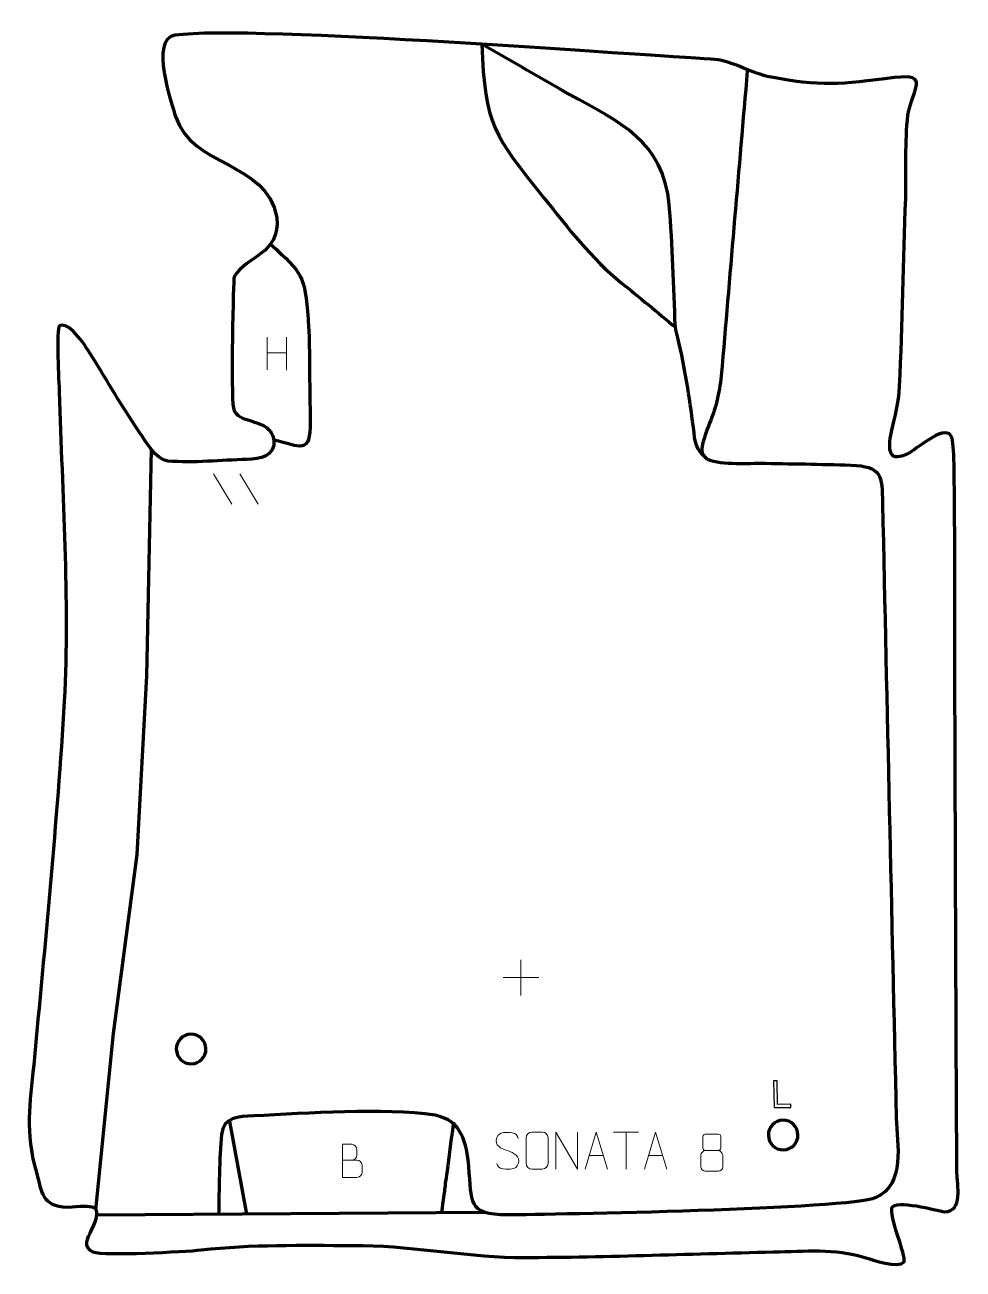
# Model space of a CAD drawing. Header units: millimetres. Extents: x -590 to 43, y -33 to 808.
import ezdxf

# ---------------------------------------------------------------- set-up
doc = ezdxf.new("R2010")
doc.units = ezdxf.units.MM
doc.header["$MEASUREMENT"] = 0
doc.layers.add('layer 2', color=7, linetype='Continuous')
doc.layers.add('layer 3', color=7, linetype='Continuous')

msp = doc.modelspace()

# ---------------------------------------------------------------- linework, layer by layer
at = {"layer": 'layer 2', "color": 142, "lineweight": 158}
for points, knots in [([(-150.8317, 603.432), (-152.1692, 630.9393), (-152.562, 658.5276), (-154.9846, 685.9641), (-154.9846, 685.9641), (-158.8728, 729.1565), (-188.4548, 741.8612), (-222.2868, 760.5261), (-222.2868, 760.5261), (-224.552, 761.7759), (-226.7975, 763.0407), (-229.0431, 764.3251), (-229.0431, 764.3251), (-245.7611, 773.948), (-262.4752, 783.578), (-279.1826, 793.2192), (-279.1826, 793.2192), (-279.9557, 793.6654), (-280.729, 794.1116), (-281.5021, 794.5578)], [0, 0, 0, 0, 0.16666667, 0.16666667, 0.16666667, 0.16666667, 0.33333333, 0.33333333, 0.33333333, 0.33333333, 0.5, 0.5, 0.5, 0.5, 0.66666667, 0.66666667, 0.66666667, 0.66666667, 1, 1, 1, 1]), ([(-281.5021, 794.5578), (-279.2193, 739.1174), (-273.7871, 733.6535), (-239.4979, 690.7078), (-239.4979, 690.7078), (-223.6892, 670.908), (-207.2, 649.2463), (-187.3787, 633.4056), (-187.3787, 633.4056), (-175.1295, 623.6747), (-162.9401, 613.3859), (-150.8317, 603.432)], [0, 0, 0, 0, 0.25, 0.25, 0.25, 0.25, 0.5, 0.5, 0.5, 0.5, 1, 1, 1, 1]), ([(-102.2681, 776.3836), (-108.0678, 710.0328), (-113.5754, 643.7359), (-119.2021, 577.3802), (-119.2021, 577.3802), (-120.271, 564.7742), (-121.7091, 554.6248), (-126.1823, 542.6685), (-126.1823, 542.6685), (-128.3883, 536.9523), (-130.2786, 532.097), (-131.9832, 526.1482), (-131.9832, 526.1482), (-133.2946, 521.4053), (-133.7341, 518.3083), (-130.0627, 514.699), (-130.0627, 514.699), (-122.9761, 510.5175), (-102.5643, 511.4978), (-93.8229, 511.5621), (-93.8229, 511.5621), (-73.3187, 511.2198), (-52.8117, 510.9212), (-32.3151, 510.2461), (-32.3151, 510.2461), (-11.487, 509.5603), (-11.3818, 503.2014), (-10.9734, 484.4661), (-10.9734, 484.4661), (-7.9579, 346.1082), (-4.9546, 207.7406), (-1.6983, 69.3851), (-1.6983, 69.3851), (-1.1371, 51.6351), (4.5845, 25.0109), (-15.5255, 15.6838), (-15.5255, 15.6838), (-32.8584, 7.6448), (-234.8117, 4.2516), (-264.1454, 4.0325), (-264.1454, 4.0325), (-291.4461, 3.8653), (-288.1259, 13.0878), (-290.2403, 36.4358), (-290.2403, 36.4358), (-291.8108, 52.7781), (-294.6856, 67.512), (-313.0023, 71.3885), (-313.0023, 71.3885), (-348.5898, 76.3853), (-398.8771, 72.7396), (-435.4622, 70.8833), (-435.4622, 70.8833), (-445.7382, 70.3619), (-455.9028, 70.2321), (-457.1614, 58.2434), (-457.1614, 58.2434), (-458.7548, 43.0641), (-458.7777, 20.3571), (-459.1417, 4.3851)], [0, 0, 0, 0, 0.0625, 0.0625, 0.0625, 0.0625, 0.125, 0.125, 0.125, 0.125, 0.1875, 0.1875, 0.1875, 0.1875, 0.25, 0.25, 0.25, 0.25, 0.3125, 0.3125, 0.3125, 0.3125, 0.375, 0.375, 0.375, 0.375, 0.4375, 0.4375, 0.4375, 0.4375, 0.5, 0.5, 0.5, 0.5, 0.5625, 0.5625, 0.5625, 0.5625, 0.625, 0.625, 0.625, 0.625, 0.6875, 0.6875, 0.6875, 0.6875, 0.75, 0.75, 0.75, 0.75, 0.8125, 0.8125, 0.8125, 0.8125, 0.875, 0.875, 0.875, 0.875, 1, 1, 1, 1]), ([(-424.0704, 659.543), (-402.2278, 639.3118), (-401.0643, 638.7924), (-398.7537, 608.9166), (-398.7537, 608.9166), (-398.3769, 604.0424), (-398.1282, 599.1979), (-397.9907, 594.3118), (-397.9907, 594.3118), (-397.7933, 584.2239), (-397.8023, 574.1292), (-397.6636, 564.0392), (-397.6636, 564.0392), (-397.5287, 555.9881), (-397.4123, 547.9392), (-397.3382, 539.8873), (-397.3382, 539.8873), (-397.1379, 517.0441), (-403.4765, 522.7772), (-421.9634, 527.2118)], [0, 0, 0, 0, 0.16666667, 0.16666667, 0.16666667, 0.16666667, 0.33333333, 0.33333333, 0.33333333, 0.33333333, 0.5, 0.5, 0.5, 0.5, 0.66666667, 0.66666667, 0.66666667, 0.66666667, 1, 1, 1, 1]), ([(-129.2983, 514.2919), (-137.7051, 521.6653), (-137.2883, 524.8278), (-138.6747, 535.7197), (-138.6747, 535.7197), (-141.4222, 557.3047), (-144.1461, 574.8568), (-149.1458, 596.1212), (-149.1458, 596.1212), (-149.7218, 598.5571), (-150.2834, 600.9898), (-150.8317, 603.432)], [0, 0, 0, 0, 0.25, 0.25, 0.25, 0.25, 0.5, 0.5, 0.5, 0.5, 1, 1, 1, 1]), ([(-541.904, 7.4839), (-541.904, 7.4839), (-530.0564, 126.4745), (-530.0564, 126.4745), (-530.0564, 126.4745), (-530.0564, 126.4745), (-514.2043, 247.4242), (-514.2043, 247.4242), (-514.2043, 247.4242), (-514.2043, 247.4242), (-507.6064, 367.9454), (-507.6064, 367.9454), (-507.6064, 367.9454), (-507.6064, 367.9454), (-504.5375, 520.9348), (-504.5375, 520.9348)], [0, 0, 0, 0, 0.2, 0.2, 0.2, 0.2, 0.4, 0.4, 0.4, 0.4, 0.6, 0.6, 0.6, 0.6, 1, 1, 1, 1]), ([(-300.6092, 66.6604), (-301.9099, 56.8267), (-303.2105, 46.993), (-304.5112, 37.1594), (-304.5112, 37.1594), (-307.0474, 17.9838), (-306.163, 24.6685), (-308.6994, 5.493)], [0, 0, 0, 0, 0.33333333, 0.33333333, 0.33333333, 0.33333333, 1, 1, 1, 1])]:
    msp.add_open_spline(points, degree=3, knots=knots, dxfattribs=at)
at = {"layer": 'layer 2', "color": 250, "lineweight": 9}
for points in [[(-426.3486, 596.6916), (-426.3486, 596.6916), (-426.3198, 574.499), (-426.3198, 574.499)], [(-413.2329, 596.7086), (-413.2329, 596.7086), (-413.2039, 574.3584), (-413.2039, 574.3584)], [(-426.3173, 586.0493), (-426.3173, 586.0493), (-413.2191, 586.0663), (-413.2191, 586.0663)], [(-462.5701, 504.446), (-462.5701, 504.446), (-450.1792, 483.9177), (-450.1792, 483.9177)], [(-444.8403, 504.469), (-444.8403, 504.469), (-432.4493, 483.9407), (-432.4493, 483.9407)], [(-255.0693, 176.2316), (-255.0693, 176.2316), (-255.0382, 152.2537), (-255.0382, 152.2537)], [(-267.0427, 164.2271), (-267.0427, 164.2271), (-243.0647, 164.2582), (-243.0647, 164.2582)], [(-192.6294, 59.9102), (-192.6294, 59.9102), (-175.6422, 59.9102), (-175.6422, 59.9102)], [(-184.1356, 34.9802), (-184.1356, 34.9802), (-184.1356, 59.9337), (-184.1356, 59.9337)], [(-208.8836, 44.2296), (-208.8836, 44.2296), (-199.3879, 44.2296), (-199.3879, 44.2296)], [(-168.8836, 44.2296), (-168.8836, 44.2296), (-159.3879, 44.2296), (-159.3879, 44.2296)]]:
    msp.add_open_spline(points, degree=3, dxfattribs=at)
at = {"layer": 'layer 2', "color": 250, "lineweight": 200}
for points in [[(-477.4949, 106.0247), (-483.0169, 105.9269), (-487.5726, 110.324), (-487.6705, 115.846), (-487.6705, 115.846), (-487.7683, 121.3679), (-483.3711, 125.9237), (-477.8491, 126.0215), (-477.8491, 126.0215), (-472.3271, 126.1193), (-467.7714, 121.7221), (-467.6736, 116.2002), (-467.6736, 116.2002), (-467.5758, 110.6783), (-471.9729, 106.1225), (-477.4949, 106.0247)], [(-77.8748, 47.9424), (-83.3968, 47.8446), (-87.9525, 52.2418), (-88.0503, 57.7637), (-88.0503, 57.7637), (-88.1481, 63.2856), (-83.751, 67.8414), (-78.229, 67.9392), (-78.229, 67.9392), (-72.707, 68.037), (-68.1513, 63.6398), (-68.0535, 58.1179), (-68.0535, 58.1179), (-67.9557, 52.596), (-72.3528, 48.0402), (-77.8748, 47.9424)]]:
    msp.add_open_spline(points, degree=3, knots=[0, 0, 0, 0, 0.2, 0.2, 0.2, 0.2, 0.4, 0.4, 0.4, 0.4, 0.6, 0.6, 0.6, 0.6, 1, 1, 1, 1], dxfattribs=at)
at = {"layer": 'layer 2', "color": 142}
msp.add_open_spline([(-84.1864, 76.4557), (-84.1864, 76.4557), (-84.5086, 94.6166), (-84.5086, 94.6166), (-84.5086, 94.6166), (-84.5086, 94.6166), (-82.1041, 94.6596), (-82.1041, 94.6596), (-82.1041, 94.6596), (-82.1041, 94.6596), (-81.8205, 78.6407), (-81.8205, 78.6407), (-81.8205, 78.6407), (-81.8205, 78.6407), (-72.8756, 78.7996), (-72.8756, 78.7996), (-72.8756, 78.7996), (-72.8756, 78.7996), (-72.8368, 76.6534), (-72.8368, 76.6534), (-72.8368, 76.6534), (-72.8368, 76.6534), (-84.1864, 76.4557), (-84.1864, 76.4557)], degree=3, knots=[0, 0, 0, 0, 0.14285714, 0.14285714, 0.14285714, 0.14285714, 0.28571429, 0.28571429, 0.28571429, 0.28571429, 0.42857143, 0.42857143, 0.42857143, 0.42857143, 0.57142857, 0.57142857, 0.57142857, 0.57142857, 0.71428571, 0.71428571, 0.71428571, 0.71428571, 1, 1, 1, 1], dxfattribs=at)
at = {"layer": 'layer 2', "color": 142, "lineweight": 158}
for points in [[(-452.0941, 68.5152), (-452.0941, 68.5152), (-440.3065, 4.5238), (-440.3065, 4.5238)], [(-279.3461, 5.7092), (-279.3461, 5.7092), (-541.527, 3.7784), (-541.527, 3.7784)]]:
    msp.add_open_spline(points, degree=3, dxfattribs=at)
at = {"layer": 'layer 2', "color": 250, "lineweight": 9}
for points, knots in [([(-264.1357, 47.457), (-268.384, 48.9274), (-273.2921, 50.7232), (-271.287, 56.2435), (-271.287, 56.2435), (-269.7835, 60.3834), (-264.5699, 59.9949), (-260.9663, 59.3938), (-260.9663, 59.3938), (-258.1057, 58.9166), (-257.241, 57.7034), (-256.9304, 55.6193)], [0, 0, 0, 0, 0.25, 0.25, 0.25, 0.25, 0.5, 0.5, 0.5, 0.5, 1, 1, 1, 1]), ([(-247.6553, 59.9334), (-245.3296, 59.9334), (-243.0035, 59.9334), (-240.6774, 59.9334), (-240.6774, 59.9334), (-238.7308, 59.969), (-236.7394, 58.4774), (-236.7127, 56.0398), (-236.7127, 56.0398), (-236.7131, 50.2929), (-236.7131, 44.5456), (-236.7127, 38.7979), (-236.7127, 38.7979), (-236.8525, 36.4745), (-238.5297, 34.9949), (-240.6774, 34.9841), (-240.6774, 34.9841), (-243.0093, 34.9845), (-245.3412, 34.9845), (-247.6727, 34.9841), (-247.6727, 34.9841), (-249.5977, 34.8787), (-251.5698, 36.7632), (-251.5586, 38.7805), (-251.5586, 38.7805), (-251.5583, 44.5506), (-251.5583, 50.3203), (-251.5586, 56.0896), (-251.5586, 56.0896), (-251.5544, 58.2277), (-249.8077, 59.9469), (-247.6553, 59.9334)], [0, 0, 0, 0, 0.11111111, 0.11111111, 0.11111111, 0.11111111, 0.22222222, 0.22222222, 0.22222222, 0.22222222, 0.33333333, 0.33333333, 0.33333333, 0.33333333, 0.44444444, 0.44444444, 0.44444444, 0.44444444, 0.55555556, 0.55555556, 0.55555556, 0.55555556, 0.66666667, 0.66666667, 0.66666667, 0.66666667, 0.77777778, 0.77777778, 0.77777778, 0.77777778, 1, 1, 1, 1]), ([(-231.4631, 34.9802), (-231.4631, 34.9802), (-231.4631, 59.9337), (-231.4631, 59.9337), (-231.4631, 59.9337), (-231.4631, 59.9337), (-216.8083, 34.9802), (-216.8083, 34.9802), (-216.8083, 34.9802), (-216.8083, 34.9802), (-216.8083, 59.9337), (-216.8083, 59.9337)], [0, 0, 0, 0, 0.25, 0.25, 0.25, 0.25, 0.5, 0.5, 0.5, 0.5, 1, 1, 1, 1]), ([(-211.6062, 34.9802), (-211.6062, 34.9802), (-204.2352, 59.9337), (-204.2352, 59.9337), (-204.2352, 59.9337), (-204.2352, 59.9337), (-196.6653, 34.9802), (-196.6653, 34.9802)], [0, 0, 0, 0, 0.33333333, 0.33333333, 0.33333333, 0.33333333, 1, 1, 1, 1]), ([(-171.6062, 34.9802), (-171.6062, 34.9802), (-164.2352, 59.9337), (-164.2352, 59.9337), (-164.2352, 59.9337), (-164.2352, 59.9337), (-156.6653, 34.9802), (-156.6653, 34.9802)], [0, 0, 0, 0, 0.33333333, 0.33333333, 0.33333333, 0.33333333, 1, 1, 1, 1]), ([(-375.6073, 40.9836), (-372.3483, 40.9882), (-369.089, 40.9924), (-365.8293, 40.9963), (-365.8293, 40.9963), (-364.0599, 40.9831), (-362.335, 39.4303), (-362.3326, 37.5945), (-362.3326, 37.5945), (-362.3317, 36.5838), (-362.3281, 33.8525), (-362.3265, 32.8413), (-362.3265, 32.8413), (-362.3085, 31.1773), (-363.6874, 29.3717), (-365.7668, 29.3841), (-365.7668, 29.3841), (-369.0268, 29.3802), (-372.2865, 29.376), (-375.5458, 29.3714), (-375.5458, 29.3714), (-375.5555, 36.8219), (-375.5652, 44.272), (-375.5748, 51.7217), (-375.5748, 51.7217), (-373.4487, 51.7245), (-371.3223, 51.7272), (-369.1958, 51.73), (-369.1958, 51.73), (-367.6904, 51.7478), (-365.8101, 50.039), (-365.792, 48.2813), (-365.792, 48.2813), (-365.7899, 46.4308), (-365.7897, 46.3), (-365.787, 44.4491), (-365.787, 44.4491), (-365.7691, 42.5986), (-367.428, 40.9787), (-369.2283, 40.9919)], [0, 0, 0, 0, 0.09090909, 0.09090909, 0.09090909, 0.09090909, 0.18181818, 0.18181818, 0.18181818, 0.18181818, 0.27272727, 0.27272727, 0.27272727, 0.27272727, 0.36363636, 0.36363636, 0.36363636, 0.36363636, 0.45454545, 0.45454545, 0.45454545, 0.45454545, 0.54545455, 0.54545455, 0.54545455, 0.54545455, 0.63636364, 0.63636364, 0.63636364, 0.63636364, 0.72727273, 0.72727273, 0.72727273, 0.72727273, 0.81818182, 0.81818182, 0.81818182, 0.81818182, 1, 1, 1, 1]), ([(-132.1894, 57.0222), (-132.1894, 54.8092), (-132.1894, 51.1269), (-132.1894, 48.9136), (-132.1894, 48.9136), (-132.1744, 48.4062), (-131.367, 47.4748), (-130.6669, 47.476), (-130.6669, 47.476), (-127.697, 47.4762), (-124.7268, 47.3913), (-121.7564, 47.391), (-121.7564, 47.391), (-120.9593, 47.3952), (-120.2386, 48.1855), (-120.2412, 48.9062), (-120.2412, 48.9062), (-120.2415, 51.1222), (-120.2415, 54.8069), (-120.2412, 57.0222), (-120.2412, 57.0222), (-120.2597, 57.733), (-120.8711, 58.4934), (-121.705, 58.486), (-121.705, 58.486), (-124.7221, 58.4857), (-127.739, 58.4857), (-130.7556, 58.486), (-130.7556, 58.486), (-131.382, 58.4936), (-132.2061, 57.7826), (-132.1894, 57.0222)], [0, 0, 0, 0, 0.11111111, 0.11111111, 0.11111111, 0.11111111, 0.22222222, 0.22222222, 0.22222222, 0.22222222, 0.33333333, 0.33333333, 0.33333333, 0.33333333, 0.44444444, 0.44444444, 0.44444444, 0.44444444, 0.55555556, 0.55555556, 0.55555556, 0.55555556, 0.66666667, 0.66666667, 0.66666667, 0.66666667, 0.77777778, 0.77777778, 0.77777778, 0.77777778, 1, 1, 1, 1]), ([(-264.1357, 47.4569), (-260.1171, 45.8102), (-255.0876, 43.9219), (-256.9216, 38.5616), (-256.9216, 38.5616), (-258.3814, 34.2952), (-263.2922, 34.5519), (-267.0183, 35.1066), (-267.0183, 35.1066), (-269.7683, 35.5164), (-270.9892, 36.7299), (-271.3672, 38.8421)], [0, 0, 0, 0, 0.25, 0.25, 0.25, 0.25, 0.5, 0.5, 0.5, 0.5, 1, 1, 1, 1]), ([(-133.6482, 44.504), (-133.6482, 41.3332), (-133.6482, 39.6311), (-133.6482, 36.4597), (-133.6482, 36.4597), (-133.6567, 35.2378), (-131.9588, 33.5451), (-130.7062, 33.5366), (-130.7062, 33.5366), (-127.7231, 33.5369), (-124.7398, 33.5369), (-121.7564, 33.5366), (-121.7564, 33.5366), (-120.4331, 33.5483), (-118.8127, 35.1699), (-118.8238, 36.4691), (-118.8238, 36.4691), (-118.8241, 39.6373), (-118.8241, 41.3361), (-118.8238, 44.504), (-118.8238, 44.504), (-118.8935, 45.8844), (-120.4713, 47.463), (-121.7767, 47.4569), (-121.7767, 47.4569), (-124.7533, 47.4566), (-127.7299, 47.4566), (-130.7062, 47.4569), (-130.7062, 47.4569), (-131.7857, 47.4633), (-133.632, 45.8844), (-133.6482, 44.504)], [0, 0, 0, 0, 0.11111111, 0.11111111, 0.11111111, 0.11111111, 0.22222222, 0.22222222, 0.22222222, 0.22222222, 0.33333333, 0.33333333, 0.33333333, 0.33333333, 0.44444444, 0.44444444, 0.44444444, 0.44444444, 0.55555556, 0.55555556, 0.55555556, 0.55555556, 0.66666667, 0.66666667, 0.66666667, 0.66666667, 0.77777778, 0.77777778, 0.77777778, 0.77777778, 1, 1, 1, 1])]:
    msp.add_open_spline(points, degree=3, knots=knots, dxfattribs=at)
at = {"layer": 'layer 3', "color": 242, "lineweight": 158}
msp.add_open_spline([(-126.8023, 784.4238), (-113.5763, 783.8139), (-101.7207, 775.9343), (-88.8124, 772.7523), (-88.8124, 772.7523), (-51.9772, 765.5741), (-39.4232, 767.1752), (-2.9329, 771.948), (-2.9329, 771.948), (21.7483, 774.7594), (8.9391, 764.4147), (6.1584, 746.4803), (6.1584, 746.4803), (3.9882, 728.776), (5.2024, 708.5661), (4.627, 690.3747), (4.627, 690.3747), (3.296, 648.2307), (2.4894, 605.5992), (0.5681, 563.5316), (0.5681, 563.5316), (-0.2877, 551.4119), (-2.121, 544.2525), (-5.0266, 532.6854), (-5.0266, 532.6854), (-7.1931, 520.9484), (-7.6144, 510.3783), (7.6931, 518.8946), (7.6931, 518.8946), (12.9864, 521.8396), (32.9547, 539.8516), (35.9623, 528.243), (35.9623, 528.243), (37.6339, 521.7903), (37.4483, 494.0485), (37.5546, 485.5937), (37.5546, 485.5937), (38.0321, 450.1205), (37.6177, 414.7624), (37.7423, 379.3188), (37.7423, 379.3188), (38.2659, 263.657), (38.5075, 147.9834), (39.2366, 32.324), (39.2366, 32.324), (39.4742, 24.514), (43.3986, 5.9748), (30.906, 6.1435), (30.906, 6.1435), (25.718, 7.06), (-2.5433, 14.7907), (-4.6057, 8.7266), (-4.6057, 8.7266), (-5.2843, -2.6768), (4.9457, -22.1569), (3.5235, -27.5497), (3.5235, -27.5497), (-0.3056, -32.5718), (-17.8455, -26.2622), (-22.891, -24.6905), (-22.891, -24.6905), (-43.7872, -18.5111), (-63.0926, -20.4556), (-84.5553, -20.9523), (-84.5553, -20.9523), (-142.6014, -22.3132), (-201.3745, -24.6892), (-259.3647, -24.7283), (-259.3647, -24.7283), (-296.1998, -23.689), (-331.4762, -16.3684), (-368.655, -16.5215), (-368.655, -16.5215), (-403.2672, -16.6454), (-436.35, -15.6281), (-470.8813, -19.6585), (-470.8813, -19.6585), (-482.4985, -20.772), (-535.8262, -23.7242), (-544.1309, -20.9606), (-544.1309, -20.9606), (-551.1205, -17.1978), (-547.8287, -12.144), (-545.0978, -6.3054), (-545.0978, -6.3054), (-536.2046, 12.7087), (-544.1667, 10.2508), (-561.0968, 9.3042), (-561.0968, 9.3042), (-579.1325, 10.3153), (-578.0272, 18.4164), (-582.341, 33.4917), (-582.341, 33.4917), (-589.8859, 59.8591), (-586.4819, 78.8015), (-583.9452, 105.4063), (-583.9452, 105.4063), (-576.23, 186.8268), (-568.3013, 269.4129), (-563.2654, 350.9978), (-563.2654, 350.9978), (-559.843, 420.3044), (-564.6804, 490.3986), (-566.6874, 559.7534), (-566.6874, 559.7534), (-566.881, 565.4039), (-569.0451, 602.5237), (-566.5421, 604.4004), (-566.5421, 604.4004), (-558.833, 607.4188), (-547.7477, 588.6184), (-544.4856, 583.4367), (-544.4856, 583.4367), (-533.6108, 566.072), (-524.2362, 549.4155), (-512.4925, 532.3679), (-512.4925, 532.3679), (-508.2886, 526.1681), (-501.4259, 514.0482), (-493.4655, 512.997), (-493.4655, 512.997), (-475.663, 511.5544), (-457.7189, 513.634), (-439.8625, 514.0953), (-439.8625, 514.0953), (-431.5777, 514.4692), (-420.3237, 516.0106), (-421.9634, 527.2118), (-421.9634, 527.2118), (-424.2939, 543.1335), (-446.8567, 537.0671), (-449.1832, 548.9216), (-449.1832, 548.9216), (-451.0224, 558.2922), (-449.2017, 636.2775), (-448.6761, 637.3504), (-448.6761, 637.3504), (-439.5616, 652.3883), (-417.8124, 652.0989), (-419.7762, 677.4944), (-419.7762, 677.4944), (-427.1765, 716.148), (-476.7816, 710.6484), (-488.155, 745.6133), (-488.155, 745.6133), (-490.948, 754.1998), (-505.8037, 798.2614), (-488.5945, 800.554), (-488.5945, 800.554), (-436.3894, 807.5102), (-168.1398, 786.3301), (-126.8023, 784.4238)], degree=3, knots=[0, 0, 0, 0, 0.02564103, 0.02564103, 0.02564103, 0.02564103, 0.05128205, 0.05128205, 0.05128205, 0.05128205, 0.07692308, 0.07692308, 0.07692308, 0.07692308, 0.1025641, 0.1025641, 0.1025641, 0.1025641, 0.12820513, 0.12820513, 0.12820513, 0.12820513, 0.15384615, 0.15384615, 0.15384615, 0.15384615, 0.17948718, 0.17948718, 0.17948718, 0.17948718, 0.20512821, 0.20512821, 0.20512821, 0.20512821, 0.23076923, 0.23076923, 0.23076923, 0.23076923, 0.25641026, 0.25641026, 0.25641026, 0.25641026, 0.28205128, 0.28205128, 0.28205128, 0.28205128, 0.30769231, 0.30769231, 0.30769231, 0.30769231, 0.33333333, 0.33333333, 0.33333333, 0.33333333, 0.35897436, 0.35897436, 0.35897436, 0.35897436, 0.38461538, 0.38461538, 0.38461538, 0.38461538, 0.41025641, 0.41025641, 0.41025641, 0.41025641, 0.43589744, 0.43589744, 0.43589744, 0.43589744, 0.46153846, 0.46153846, 0.46153846, 0.46153846, 0.48717949, 0.48717949, 0.48717949, 0.48717949, 0.51282051, 0.51282051, 0.51282051, 0.51282051, 0.53846154, 0.53846154, 0.53846154, 0.53846154, 0.56410256, 0.56410256, 0.56410256, 0.56410256, 0.58974359, 0.58974359, 0.58974359, 0.58974359, 0.61538462, 0.61538462, 0.61538462, 0.61538462, 0.64102564, 0.64102564, 0.64102564, 0.64102564, 0.66666667, 0.66666667, 0.66666667, 0.66666667, 0.69230769, 0.69230769, 0.69230769, 0.69230769, 0.71794872, 0.71794872, 0.71794872, 0.71794872, 0.74358974, 0.74358974, 0.74358974, 0.74358974, 0.76923077, 0.76923077, 0.76923077, 0.76923077, 0.79487179, 0.79487179, 0.79487179, 0.79487179, 0.82051282, 0.82051282, 0.82051282, 0.82051282, 0.84615385, 0.84615385, 0.84615385, 0.84615385, 0.87179487, 0.87179487, 0.87179487, 0.87179487, 0.8974359, 0.8974359, 0.8974359, 0.8974359, 0.92307692, 0.92307692, 0.92307692, 0.92307692, 0.94871795, 0.94871795, 0.94871795, 0.94871795, 1, 1, 1, 1], dxfattribs=at)

doc.saveas('drawing.dxf')
